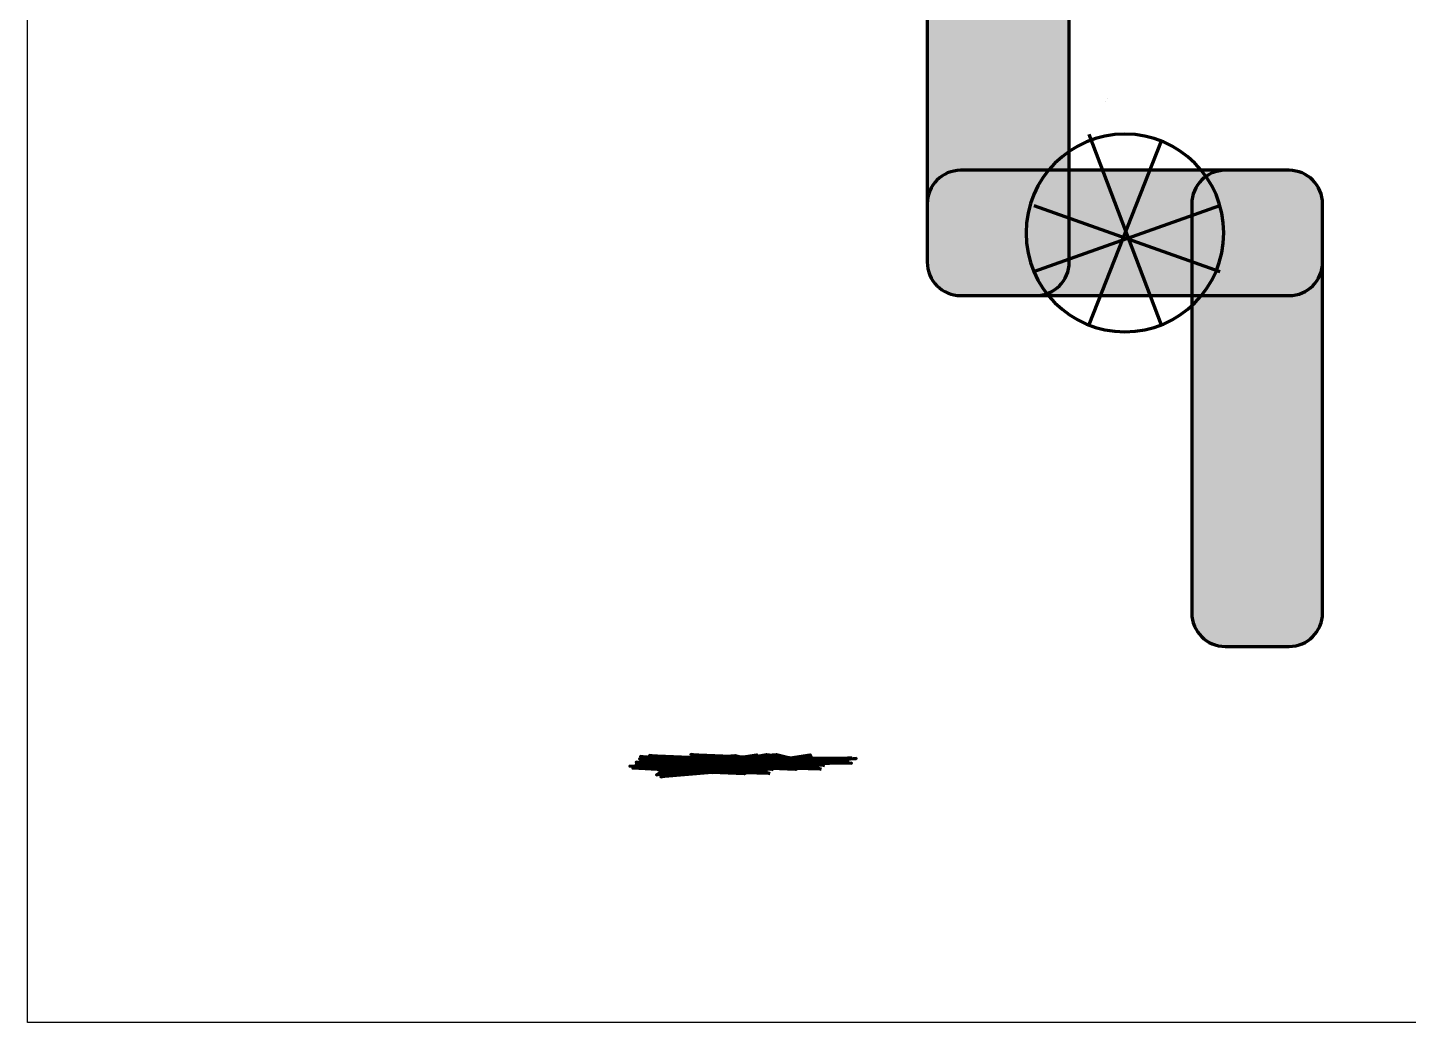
# Model space of a CAD drawing. Header units: inches. Extents: x -455 to 1024, y -792 to -26.
# Drawn here: x -336 to 159.8, y -792 to -434.7 of the extents above; entities that cross this region are included whole.
import ezdxf

# ---------------------------------------------------------------- set-up
doc = ezdxf.new("R2010")
doc.units = ezdxf.units.IN
doc.header["$MEASUREMENT"] = 0
for name, color, linetype in [('Box', 7, 'Continuous'), ('Hazard Design', 7, 'Continuous'), ('Layer 1', 7, 'Continuous')]:
    doc.layers.add(name, color=color, linetype=linetype)
picture_1 = doc.add_image_def('image1.png', size_in_pixel=(2720, 1532))

msp = doc.modelspace()

# ---------------------------------------------------------------- hatches: boundary and pattern name
at = {"layer": 'Box', "true_color": 0x939597}
h = msp.add_hatch(color=252, dxfattribs=at)
h.dxf.hatch_style = 2
edge = h.paths.add_edge_path()
edge.add_spline(control_points=[(26, -531), (26, -531), (-1, -531), (-1, -531), (-7.6, -531), (-13, -525.6), (-13, -519), (-13, -519), (-13, -216), (-13, -216), (-13, -209.4), (-7.6, -204), (-1, -204), (-1, -204), (26, -204), (26, -204), (32.6, -204), (38, -209.4), (38, -216), (38, -216), (38, -519), (38, -519), (38, -525.6), (32.6, -531), (26, -531)], knot_values=[0, 0, 0, 0, 1, 1, 1, 2, 2, 2, 3, 3, 3, 4, 4, 4, 5, 5, 5, 6, 6, 6, 7, 7, 7, 8, 8, 8, 8], degree=3, periodic=1)
h = msp.add_hatch(color=252, dxfattribs=at)
h.dxf.hatch_style = 2
edge = h.paths.add_edge_path()
edge.add_spline(control_points=[(117, -531), (117, -531), (-1, -531), (-1, -531), (-7.6, -531), (-13, -525.6), (-13, -519), (-13, -519), (-13, -498), (-13, -498), (-13, -491.4), (-7.6, -486), (-1, -486), (-1, -486), (117, -486), (117, -486), (123.6, -486), (129, -491.4), (129, -498), (129, -498), (129, -519), (129, -519), (129, -525.6), (123.6, -531), (117, -531)], knot_values=[0, 0, 0, 0, 1, 1, 1, 2, 2, 2, 3, 3, 3, 4, 4, 4, 5, 5, 5, 6, 6, 6, 7, 7, 7, 8, 8, 8, 8], degree=3, periodic=1)
h = msp.add_hatch(color=252, dxfattribs=at)
h.dxf.hatch_style = 2
edge = h.paths.add_edge_path()
edge.add_spline(control_points=[(117, -657), (117, -657), (94, -657), (94, -657), (87.4, -657), (82, -651.6), (82, -645), (82, -645), (82, -498), (82, -498), (82, -491.4), (87.4, -486), (94, -486), (94, -486), (117, -486), (117, -486), (123.6, -486), (129, -491.4), (129, -498), (129, -498), (129, -645), (129, -645), (129, -651.6), (123.6, -657), (117, -657)], knot_values=[0, 0, 0, 0, 1, 1, 1, 2, 2, 2, 3, 3, 3, 4, 4, 4, 5, 5, 5, 6, 6, 6, 7, 7, 7, 8, 8, 8, 8], degree=3, periodic=1)
at = {"layer": 'Box', "true_color": 0x404041}
h = msp.add_hatch(color=250, dxfattribs=at)
h.dxf.hatch_style = 2
h.paths.add_polyline_path([(-70.46, -701.82), (-89.1, -701.38), (-106.81, -702.35), (-104.32, -700.79), (-119.71, -699.94), (-99.53, -699.42), (-91.34, -697.92), (-81.36, -699.16), (-60.9, -699.08), (-74.91, -700.36)])
h = msp.add_hatch(color=250, dxfattribs=at)
h.dxf.hatch_style = 2
h.paths.add_polyline_path([(-70.46, -701.82), (-89.1, -701.38), (-106.81, -702.35), (-104.32, -700.79), (-119.71, -699.94), (-99.53, -699.42), (-91.34, -697.92), (-81.36, -699.16), (-60.9, -699.08), (-74.91, -700.36)])
h = msp.add_hatch(color=250, dxfattribs=at)
h.dxf.hatch_style = 2
h.paths.add_polyline_path([(-70.46, -701.82), (-89.1, -701.38), (-106.81, -702.35), (-104.32, -700.79), (-119.71, -699.94), (-99.53, -699.42), (-91.34, -697.92), (-81.36, -699.16), (-60.9, -699.08), (-74.91, -700.36)])
h = msp.add_hatch(color=250, dxfattribs=at)
h.dxf.hatch_style = 2
h.paths.add_polyline_path([(-69.46, -702.57), (-88.1, -702.12), (-105.81, -703.1), (-103.32, -701.54), (-118.71, -700.68), (-98.54, -700.17), (-90.34, -698.66), (-80.36, -699.9), (-59.9, -699.83), (-73.91, -701.11)])
h = msp.add_hatch(color=250, dxfattribs=at)
h.dxf.hatch_style = 2
h.paths.add_polyline_path([(-69.46, -702.57), (-88.1, -702.12), (-105.81, -703.1), (-103.32, -701.54), (-118.71, -700.68), (-98.54, -700.17), (-90.34, -698.66), (-80.36, -699.9), (-59.9, -699.83), (-73.91, -701.11)])
h = msp.add_hatch(color=250, dxfattribs=at)
h.dxf.hatch_style = 2
h.paths.add_polyline_path([(-69.46, -702.57), (-88.1, -702.12), (-105.81, -703.1), (-103.32, -701.54), (-118.71, -700.68), (-98.54, -700.17), (-90.34, -698.66), (-80.36, -699.9), (-59.9, -699.83), (-73.91, -701.11)])
h = msp.add_hatch(color=250, dxfattribs=at)
h.dxf.hatch_style = 2
h.paths.add_polyline_path([(-68.26, -700.43), (-86.9, -699.99), (-104.61, -700.96), (-102.12, -699.4), (-117.51, -698.55), (-97.34, -698.03), (-89.14, -696.53), (-79.16, -697.77), (-58.7, -697.69), (-72.71, -698.97)])
h = msp.add_hatch(color=250, dxfattribs=at)
h.dxf.hatch_style = 2
h.paths.add_polyline_path([(-68.26, -700.43), (-86.9, -699.99), (-104.61, -700.96), (-102.12, -699.4), (-117.51, -698.55), (-97.34, -698.03), (-89.14, -696.53), (-79.16, -697.77), (-58.7, -697.69), (-72.71, -698.97)])
h = msp.add_hatch(color=250, dxfattribs=at)
h.dxf.hatch_style = 2
h.paths.add_polyline_path([(-68.26, -700.43), (-86.9, -699.99), (-104.61, -700.96), (-102.12, -699.4), (-117.51, -698.55), (-97.34, -698.03), (-89.14, -696.53), (-79.16, -697.77), (-58.7, -697.69), (-72.71, -698.97)])
h = msp.add_hatch(color=250, dxfattribs=at)
h.dxf.hatch_style = 2
h.paths.add_polyline_path([(-68.25, -701.23), (-86.89, -700.78), (-104.6, -701.76), (-102.11, -700.2), (-117.5, -699.34), (-97.33, -698.83), (-89.13, -697.32), (-79.15, -698.56), (-58.69, -698.48), (-72.7, -699.77)])
h = msp.add_hatch(color=250, dxfattribs=at)
h.dxf.hatch_style = 2
h.paths.add_polyline_path([(-68.25, -701.23), (-86.89, -700.78), (-104.6, -701.76), (-102.11, -700.2), (-117.5, -699.34), (-97.33, -698.83), (-89.13, -697.32), (-79.15, -698.56), (-58.69, -698.48), (-72.7, -699.77)])
h = msp.add_hatch(color=250, dxfattribs=at)
h.dxf.hatch_style = 2
h.paths.add_polyline_path([(-68.25, -701.23), (-86.89, -700.78), (-104.6, -701.76), (-102.11, -700.2), (-117.5, -699.34), (-97.33, -698.83), (-89.13, -697.32), (-79.15, -698.56), (-58.69, -698.48), (-72.7, -699.77)])
h = msp.add_hatch(color=250, dxfattribs=at)
h.dxf.hatch_style = 2
h.paths.add_polyline_path([(-72.73, -702.3), (-89.71, -700.65), (-108.39, -700.39), (-103.18, -699.11), (-116.33, -697.31), (-96.13, -698.16), (-85.57, -697.32), (-78.3, -699.12), (-58.62, -700.4), (-74.33, -700.66)])
h = msp.add_hatch(color=250, dxfattribs=at)
h.dxf.hatch_style = 2
h.paths.add_polyline_path([(-72.73, -702.3), (-89.71, -700.65), (-108.39, -700.39), (-103.18, -699.11), (-116.33, -697.31), (-96.13, -698.16), (-85.57, -697.32), (-78.3, -699.12), (-58.62, -700.4), (-74.33, -700.66)])
h = msp.add_hatch(color=250, dxfattribs=at)
h.dxf.hatch_style = 2
h.paths.add_polyline_path([(-72.73, -702.3), (-89.71, -700.65), (-108.39, -700.39), (-103.18, -699.11), (-116.33, -697.31), (-96.13, -698.16), (-85.57, -697.32), (-78.3, -699.12), (-58.62, -700.4), (-74.33, -700.66)])
h = msp.add_hatch(color=250, dxfattribs=at)
h.dxf.hatch_style = 2
h.paths.add_polyline_path([(-72.33, -701.54), (-89.31, -699.9), (-108, -699.63), (-102.78, -698.36), (-115.93, -696.56), (-95.73, -697.41), (-85.17, -696.56), (-77.9, -698.36), (-58.22, -699.64), (-73.93, -699.9)])
h = msp.add_hatch(color=250, dxfattribs=at)
h.dxf.hatch_style = 2
h.paths.add_polyline_path([(-72.33, -701.54), (-89.31, -699.9), (-108, -699.63), (-102.78, -698.36), (-115.93, -696.56), (-95.73, -697.41), (-85.17, -696.56), (-77.9, -698.36), (-58.22, -699.64), (-73.93, -699.9)])
h = msp.add_hatch(color=250, dxfattribs=at)
h.dxf.hatch_style = 2
h.paths.add_polyline_path([(-72.33, -701.54), (-89.31, -699.9), (-108, -699.63), (-102.78, -698.36), (-115.93, -696.56), (-95.73, -697.41), (-85.17, -696.56), (-77.9, -698.36), (-58.22, -699.64), (-73.93, -699.9)])
h = msp.add_hatch(color=250, dxfattribs=at)
h.dxf.hatch_style = 2
h.paths.add_polyline_path([(-69.14, -701.14), (-86.12, -699.5), (-104.81, -699.23), (-99.59, -697.96), (-112.74, -696.15), (-92.54, -697.01), (-81.98, -696.16), (-74.71, -697.96), (-55.04, -699.24), (-70.74, -699.5)])
h = msp.add_hatch(color=250, dxfattribs=at)
h.dxf.hatch_style = 2
h.paths.add_polyline_path([(-69.14, -701.14), (-86.12, -699.5), (-104.81, -699.23), (-99.59, -697.96), (-112.74, -696.15), (-92.54, -697.01), (-81.98, -696.16), (-74.71, -697.96), (-55.04, -699.24), (-70.74, -699.5)])
h = msp.add_hatch(color=250, dxfattribs=at)
h.dxf.hatch_style = 2
h.paths.add_polyline_path([(-69.14, -701.14), (-86.12, -699.5), (-104.81, -699.23), (-99.59, -697.96), (-112.74, -696.15), (-92.54, -697.01), (-81.98, -696.16), (-74.71, -697.96), (-55.04, -699.24), (-70.74, -699.5)])
h = msp.add_hatch(color=250, dxfattribs=at)
h.dxf.hatch_style = 2
h.paths.add_polyline_path([(-106.97, -699.76), (-89.16, -698.84), (-75.02, -696.64), (-74.19, -698.29), (-58.51, -697.99), (-75.81, -699.93), (-80.26, -701.94), (-91.78, -701.49), (-110.21, -703.04), (-100.03, -700.82)])
h = msp.add_hatch(color=250, dxfattribs=at)
h.dxf.hatch_style = 2
h.paths.add_polyline_path([(-106.97, -699.76), (-89.16, -698.84), (-75.02, -696.64), (-74.19, -698.29), (-58.51, -697.99), (-75.81, -699.93), (-80.26, -701.94), (-91.78, -701.49), (-110.21, -703.04), (-100.03, -700.82)])
h = msp.add_hatch(color=250, dxfattribs=at)
h.dxf.hatch_style = 2
h.paths.add_polyline_path([(-106.97, -699.76), (-89.16, -698.84), (-75.02, -696.64), (-74.19, -698.29), (-58.51, -697.99), (-75.81, -699.93), (-80.26, -701.94), (-91.78, -701.49), (-110.21, -703.04), (-100.03, -700.82)])
h = msp.add_hatch(color=250, dxfattribs=at)
h.dxf.hatch_style = 2
h.paths.add_polyline_path([(-106.14, -699.04), (-88.33, -698.12), (-74.19, -695.92), (-73.36, -697.57), (-57.69, -697.27), (-74.98, -699.21), (-79.43, -701.22), (-90.95, -700.77), (-109.38, -702.32), (-99.21, -700.1)])
h = msp.add_hatch(color=250, dxfattribs=at)
h.dxf.hatch_style = 2
h.paths.add_polyline_path([(-106.14, -699.04), (-88.33, -698.12), (-74.19, -695.92), (-73.36, -697.57), (-57.69, -697.27), (-74.98, -699.21), (-79.43, -701.22), (-90.95, -700.77), (-109.38, -702.32), (-99.21, -700.1)])
h = msp.add_hatch(color=250, dxfattribs=at)
h.dxf.hatch_style = 2
h.paths.add_polyline_path([(-106.14, -699.04), (-88.33, -698.12), (-74.19, -695.92), (-73.36, -697.57), (-57.69, -697.27), (-74.98, -699.21), (-79.43, -701.22), (-90.95, -700.77), (-109.38, -702.32), (-99.21, -700.1)])
h = msp.add_hatch(color=250, dxfattribs=at)
h.dxf.hatch_style = 2
h.paths.add_polyline_path([(-105.38, -700.51), (-87.57, -699.59), (-73.43, -697.39), (-72.6, -699.04), (-56.93, -698.74), (-74.22, -700.68), (-78.68, -702.69), (-90.2, -702.24), (-108.62, -703.79), (-98.45, -701.57)])
h = msp.add_hatch(color=250, dxfattribs=at)
h.dxf.hatch_style = 2
h.paths.add_polyline_path([(-105.38, -700.51), (-87.57, -699.59), (-73.43, -697.39), (-72.6, -699.04), (-56.93, -698.74), (-74.22, -700.68), (-78.68, -702.69), (-90.2, -702.24), (-108.62, -703.79), (-98.45, -701.57)])
h = msp.add_hatch(color=250, dxfattribs=at)
h.dxf.hatch_style = 2
h.paths.add_polyline_path([(-105.38, -700.51), (-87.57, -699.59), (-73.43, -697.39), (-72.6, -699.04), (-56.93, -698.74), (-74.22, -700.68), (-78.68, -702.69), (-90.2, -702.24), (-108.62, -703.79), (-98.45, -701.57)])
h = msp.add_hatch(color=250, dxfattribs=at)
h.dxf.hatch_style = 2
h.paths.add_polyline_path([(-52.04, -700.32), (-70.67, -699.87), (-88.38, -700.85), (-85.89, -699.29), (-101.28, -698.44), (-81.11, -697.92), (-72.91, -696.41), (-62.93, -697.65), (-42.47, -697.58), (-56.48, -698.86)])
h = msp.add_hatch(color=250, dxfattribs=at)
h.dxf.hatch_style = 2
h.paths.add_polyline_path([(-52.04, -700.32), (-70.67, -699.87), (-88.38, -700.85), (-85.89, -699.29), (-101.28, -698.44), (-81.11, -697.92), (-72.91, -696.41), (-62.93, -697.65), (-42.47, -697.58), (-56.48, -698.86)])
h = msp.add_hatch(color=250, dxfattribs=at)
h.dxf.hatch_style = 2
h.paths.add_polyline_path([(-52.04, -700.32), (-70.67, -699.87), (-88.38, -700.85), (-85.89, -699.29), (-101.28, -698.44), (-81.11, -697.92), (-72.91, -696.41), (-62.93, -697.65), (-42.47, -697.58), (-56.48, -698.86)])
h = msp.add_hatch(color=250, dxfattribs=at)
h.dxf.hatch_style = 2
h.paths.add_polyline_path([(-51.04, -701.07), (-69.67, -700.62), (-87.38, -701.6), (-84.89, -700.04), (-100.28, -699.18), (-80.11, -698.67), (-71.91, -697.16), (-61.94, -698.4), (-41.47, -698.32), (-55.48, -699.61)])
h = msp.add_hatch(color=250, dxfattribs=at)
h.dxf.hatch_style = 2
h.paths.add_polyline_path([(-51.04, -701.07), (-69.67, -700.62), (-87.38, -701.6), (-84.89, -700.04), (-100.28, -699.18), (-80.11, -698.67), (-71.91, -697.16), (-61.94, -698.4), (-41.47, -698.32), (-55.48, -699.61)])
h = msp.add_hatch(color=250, dxfattribs=at)
h.dxf.hatch_style = 2
h.paths.add_polyline_path([(-51.04, -701.07), (-69.67, -700.62), (-87.38, -701.6), (-84.89, -700.04), (-100.28, -699.18), (-80.11, -698.67), (-71.91, -697.16), (-61.94, -698.4), (-41.47, -698.32), (-55.48, -699.61)])
h = msp.add_hatch(color=250, dxfattribs=at)
h.dxf.hatch_style = 2
h.paths.add_polyline_path([(-49.83, -699.73), (-68.46, -699.28), (-86.17, -700.26), (-83.68, -698.7), (-99.07, -697.84), (-78.9, -697.33), (-70.7, -695.82), (-60.72, -697.06), (-40.26, -696.98), (-54.27, -698.27)])
h = msp.add_hatch(color=250, dxfattribs=at)
h.dxf.hatch_style = 2
h.paths.add_polyline_path([(-49.83, -699.73), (-68.46, -699.28), (-86.17, -700.26), (-83.68, -698.7), (-99.07, -697.84), (-78.9, -697.33), (-70.7, -695.82), (-60.72, -697.06), (-40.26, -696.98), (-54.27, -698.27)])
h = msp.add_hatch(color=250, dxfattribs=at)
h.dxf.hatch_style = 2
h.paths.add_polyline_path([(-49.83, -699.73), (-68.46, -699.28), (-86.17, -700.26), (-83.68, -698.7), (-99.07, -697.84), (-78.9, -697.33), (-70.7, -695.82), (-60.72, -697.06), (-40.26, -696.98), (-54.27, -698.27)])
h = msp.add_hatch(color=250, dxfattribs=at)
h.dxf.hatch_style = 2
h.paths.add_polyline_path([(-54.3, -700.79), (-71.28, -699.15), (-89.97, -698.89), (-84.75, -697.61), (-97.9, -695.81), (-77.7, -696.66), (-67.14, -695.81), (-59.87, -697.62), (-40.2, -698.9), (-55.9, -699.16)])
h = msp.add_hatch(color=250, dxfattribs=at)
h.dxf.hatch_style = 2
h.paths.add_polyline_path([(-54.3, -700.79), (-71.28, -699.15), (-89.97, -698.89), (-84.75, -697.61), (-97.9, -695.81), (-77.7, -696.66), (-67.14, -695.81), (-59.87, -697.62), (-40.2, -698.9), (-55.9, -699.16)])
h = msp.add_hatch(color=250, dxfattribs=at)
h.dxf.hatch_style = 2
h.paths.add_polyline_path([(-54.3, -700.79), (-71.28, -699.15), (-89.97, -698.89), (-84.75, -697.61), (-97.9, -695.81), (-77.7, -696.66), (-67.14, -695.81), (-59.87, -697.62), (-40.2, -698.9), (-55.9, -699.16)])
h = msp.add_hatch(color=250, dxfattribs=at)
h.dxf.hatch_style = 2
h.paths.add_polyline_path([(-86.95, -699.01), (-69.15, -698.09), (-55, -695.89), (-54.17, -697.54), (-38.5, -697.23), (-55.79, -699.18), (-60.25, -701.19), (-71.77, -700.74), (-90.19, -702.29), (-80.02, -700.06)])
h = msp.add_hatch(color=250, dxfattribs=at)
h.dxf.hatch_style = 2
h.paths.add_polyline_path([(-86.95, -699.01), (-69.15, -698.09), (-55, -695.89), (-54.17, -697.54), (-38.5, -697.23), (-55.79, -699.18), (-60.25, -701.19), (-71.77, -700.74), (-90.19, -702.29), (-80.02, -700.06)])
h = msp.add_hatch(color=250, dxfattribs=at)
h.dxf.hatch_style = 2
h.paths.add_polyline_path([(-86.95, -699.01), (-69.15, -698.09), (-55, -695.89), (-54.17, -697.54), (-38.5, -697.23), (-55.79, -699.18), (-60.25, -701.19), (-71.77, -700.74), (-90.19, -702.29), (-80.02, -700.06)])

# ---------------------------------------------------------------- linework, layer by layer
at = {"layer": 'Box', "color": 250, "lineweight": 158, "true_color": 0x231f20}
for points in [[(45, -473), (71, -541.53)], [(71, -475.47), (45, -541.53)], [(25.28, -522.29), (92.11, -498.68)], [(25.28, -498.68), (92.11, -522.29)]]:
    msp.add_lwpolyline(points, dxfattribs=at)
at = {"layer": 'Box', "color": 250, "lineweight": 106, "true_color": 0x404041}
for points in [[(-70.46, -701.82), (-89.1, -701.38), (-106.81, -702.35), (-104.32, -700.79), (-119.71, -699.94), (-99.53, -699.42), (-91.34, -697.92), (-81.36, -699.16), (-60.9, -699.08), (-74.91, -700.36), (-70.46, -701.82)], [(-70.46, -701.82), (-89.1, -701.38), (-106.81, -702.35), (-104.32, -700.79), (-119.71, -699.94), (-99.53, -699.42), (-91.34, -697.92), (-81.36, -699.16), (-60.9, -699.08), (-74.91, -700.36), (-70.46, -701.82)], [(-70.46, -701.82), (-89.1, -701.38), (-106.81, -702.35), (-104.32, -700.79), (-119.71, -699.94), (-99.53, -699.42), (-91.34, -697.92), (-81.36, -699.16), (-60.9, -699.08), (-74.91, -700.36), (-70.46, -701.82)], [(-69.46, -702.57), (-88.1, -702.12), (-105.81, -703.1), (-103.32, -701.54), (-118.71, -700.68), (-98.54, -700.17), (-90.34, -698.66), (-80.36, -699.9), (-59.9, -699.83), (-73.91, -701.11), (-69.46, -702.57)], [(-69.46, -702.57), (-88.1, -702.12), (-105.81, -703.1), (-103.32, -701.54), (-118.71, -700.68), (-98.54, -700.17), (-90.34, -698.66), (-80.36, -699.9), (-59.9, -699.83), (-73.91, -701.11), (-69.46, -702.57)], [(-69.46, -702.57), (-88.1, -702.12), (-105.81, -703.1), (-103.32, -701.54), (-118.71, -700.68), (-98.54, -700.17), (-90.34, -698.66), (-80.36, -699.9), (-59.9, -699.83), (-73.91, -701.11), (-69.46, -702.57)], [(-68.26, -700.43), (-86.9, -699.99), (-104.61, -700.96), (-102.12, -699.4), (-117.51, -698.55), (-97.34, -698.03), (-89.14, -696.53), (-79.16, -697.77), (-58.7, -697.69), (-72.71, -698.97), (-68.26, -700.43)], [(-68.26, -700.43), (-86.9, -699.99), (-104.61, -700.96), (-102.12, -699.4), (-117.51, -698.55), (-97.34, -698.03), (-89.14, -696.53), (-79.16, -697.77), (-58.7, -697.69), (-72.71, -698.97), (-68.26, -700.43)], [(-68.26, -700.43), (-86.9, -699.99), (-104.61, -700.96), (-102.12, -699.4), (-117.51, -698.55), (-97.34, -698.03), (-89.14, -696.53), (-79.16, -697.77), (-58.7, -697.69), (-72.71, -698.97), (-68.26, -700.43)], [(-68.25, -701.23), (-86.89, -700.78), (-104.6, -701.76), (-102.11, -700.2), (-117.5, -699.34), (-97.33, -698.83), (-89.13, -697.32), (-79.15, -698.56), (-58.69, -698.48), (-72.7, -699.77), (-68.25, -701.23)], [(-68.25, -701.23), (-86.89, -700.78), (-104.6, -701.76), (-102.11, -700.2), (-117.5, -699.34), (-97.33, -698.83), (-89.13, -697.32), (-79.15, -698.56), (-58.69, -698.48), (-72.7, -699.77), (-68.25, -701.23)], [(-68.25, -701.23), (-86.89, -700.78), (-104.6, -701.76), (-102.11, -700.2), (-117.5, -699.34), (-97.33, -698.83), (-89.13, -697.32), (-79.15, -698.56), (-58.69, -698.48), (-72.7, -699.77), (-68.25, -701.23)], [(-72.73, -702.3), (-89.71, -700.65), (-108.39, -700.39), (-103.18, -699.11), (-116.33, -697.31), (-96.13, -698.16), (-85.57, -697.32), (-78.3, -699.12), (-58.62, -700.4), (-74.33, -700.66), (-72.73, -702.3)], [(-72.73, -702.3), (-89.71, -700.65), (-108.39, -700.39), (-103.18, -699.11), (-116.33, -697.31), (-96.13, -698.16), (-85.57, -697.32), (-78.3, -699.12), (-58.62, -700.4), (-74.33, -700.66), (-72.73, -702.3)], [(-72.73, -702.3), (-89.71, -700.65), (-108.39, -700.39), (-103.18, -699.11), (-116.33, -697.31), (-96.13, -698.16), (-85.57, -697.32), (-78.3, -699.12), (-58.62, -700.4), (-74.33, -700.66), (-72.73, -702.3)], [(-72.33, -701.54), (-89.31, -699.9), (-108, -699.63), (-102.78, -698.36), (-115.93, -696.56), (-95.73, -697.41), (-85.17, -696.56), (-77.9, -698.36), (-58.22, -699.64), (-73.93, -699.9), (-72.33, -701.54)], [(-72.33, -701.54), (-89.31, -699.9), (-108, -699.63), (-102.78, -698.36), (-115.93, -696.56), (-95.73, -697.41), (-85.17, -696.56), (-77.9, -698.36), (-58.22, -699.64), (-73.93, -699.9), (-72.33, -701.54)], [(-72.33, -701.54), (-89.31, -699.9), (-108, -699.63), (-102.78, -698.36), (-115.93, -696.56), (-95.73, -697.41), (-85.17, -696.56), (-77.9, -698.36), (-58.22, -699.64), (-73.93, -699.9), (-72.33, -701.54)], [(-69.14, -701.14), (-86.12, -699.5), (-104.81, -699.23), (-99.59, -697.96), (-112.74, -696.15), (-92.54, -697.01), (-81.98, -696.16), (-74.71, -697.96), (-55.04, -699.24), (-70.74, -699.5), (-69.14, -701.14)], [(-69.14, -701.14), (-86.12, -699.5), (-104.81, -699.23), (-99.59, -697.96), (-112.74, -696.15), (-92.54, -697.01), (-81.98, -696.16), (-74.71, -697.96), (-55.04, -699.24), (-70.74, -699.5), (-69.14, -701.14)], [(-69.14, -701.14), (-86.12, -699.5), (-104.81, -699.23), (-99.59, -697.96), (-112.74, -696.15), (-92.54, -697.01), (-81.98, -696.16), (-74.71, -697.96), (-55.04, -699.24), (-70.74, -699.5), (-69.14, -701.14)], [(-106.97, -699.76), (-89.16, -698.84), (-75.02, -696.64), (-74.19, -698.29), (-58.51, -697.99), (-75.81, -699.93), (-80.26, -701.94), (-91.78, -701.49), (-110.21, -703.04), (-100.03, -700.82), (-106.97, -699.76)], [(-106.97, -699.76), (-89.16, -698.84), (-75.02, -696.64), (-74.19, -698.29), (-58.51, -697.99), (-75.81, -699.93), (-80.26, -701.94), (-91.78, -701.49), (-110.21, -703.04), (-100.03, -700.82), (-106.97, -699.76)], [(-106.97, -699.76), (-89.16, -698.84), (-75.02, -696.64), (-74.19, -698.29), (-58.51, -697.99), (-75.81, -699.93), (-80.26, -701.94), (-91.78, -701.49), (-110.21, -703.04), (-100.03, -700.82), (-106.97, -699.76)], [(-106.14, -699.04), (-88.33, -698.12), (-74.19, -695.92), (-73.36, -697.57), (-57.69, -697.27), (-74.98, -699.21), (-79.43, -701.22), (-90.95, -700.77), (-109.38, -702.32), (-99.21, -700.1), (-106.14, -699.04)], [(-106.14, -699.04), (-88.33, -698.12), (-74.19, -695.92), (-73.36, -697.57), (-57.69, -697.27), (-74.98, -699.21), (-79.43, -701.22), (-90.95, -700.77), (-109.38, -702.32), (-99.21, -700.1), (-106.14, -699.04)], [(-106.14, -699.04), (-88.33, -698.12), (-74.19, -695.92), (-73.36, -697.57), (-57.69, -697.27), (-74.98, -699.21), (-79.43, -701.22), (-90.95, -700.77), (-109.38, -702.32), (-99.21, -700.1), (-106.14, -699.04)], [(-105.38, -700.51), (-87.57, -699.59), (-73.43, -697.39), (-72.6, -699.04), (-56.93, -698.74), (-74.22, -700.68), (-78.68, -702.69), (-90.2, -702.24), (-108.62, -703.79), (-98.45, -701.57), (-105.38, -700.51)], [(-105.38, -700.51), (-87.57, -699.59), (-73.43, -697.39), (-72.6, -699.04), (-56.93, -698.74), (-74.22, -700.68), (-78.68, -702.69), (-90.2, -702.24), (-108.62, -703.79), (-98.45, -701.57), (-105.38, -700.51)], [(-105.38, -700.51), (-87.57, -699.59), (-73.43, -697.39), (-72.6, -699.04), (-56.93, -698.74), (-74.22, -700.68), (-78.68, -702.69), (-90.2, -702.24), (-108.62, -703.79), (-98.45, -701.57), (-105.38, -700.51)], [(-52.04, -700.32), (-70.67, -699.87), (-88.38, -700.85), (-85.89, -699.29), (-101.28, -698.44), (-81.11, -697.92), (-72.91, -696.41), (-62.93, -697.65), (-42.47, -697.58), (-56.48, -698.86), (-52.04, -700.32)], [(-52.04, -700.32), (-70.67, -699.87), (-88.38, -700.85), (-85.89, -699.29), (-101.28, -698.44), (-81.11, -697.92), (-72.91, -696.41), (-62.93, -697.65), (-42.47, -697.58), (-56.48, -698.86), (-52.04, -700.32)], [(-52.04, -700.32), (-70.67, -699.87), (-88.38, -700.85), (-85.89, -699.29), (-101.28, -698.44), (-81.11, -697.92), (-72.91, -696.41), (-62.93, -697.65), (-42.47, -697.58), (-56.48, -698.86), (-52.04, -700.32)], [(-51.04, -701.07), (-69.67, -700.62), (-87.38, -701.6), (-84.89, -700.04), (-100.28, -699.18), (-80.11, -698.67), (-71.91, -697.16), (-61.94, -698.4), (-41.47, -698.32), (-55.48, -699.61), (-51.04, -701.07)], [(-51.04, -701.07), (-69.67, -700.62), (-87.38, -701.6), (-84.89, -700.04), (-100.28, -699.18), (-80.11, -698.67), (-71.91, -697.16), (-61.94, -698.4), (-41.47, -698.32), (-55.48, -699.61), (-51.04, -701.07)], [(-51.04, -701.07), (-69.67, -700.62), (-87.38, -701.6), (-84.89, -700.04), (-100.28, -699.18), (-80.11, -698.67), (-71.91, -697.16), (-61.94, -698.4), (-41.47, -698.32), (-55.48, -699.61), (-51.04, -701.07)], [(-49.83, -699.73), (-68.46, -699.28), (-86.17, -700.26), (-83.68, -698.7), (-99.07, -697.84), (-78.9, -697.33), (-70.7, -695.82), (-60.72, -697.06), (-40.26, -696.98), (-54.27, -698.27), (-49.83, -699.73)], [(-49.83, -699.73), (-68.46, -699.28), (-86.17, -700.26), (-83.68, -698.7), (-99.07, -697.84), (-78.9, -697.33), (-70.7, -695.82), (-60.72, -697.06), (-40.26, -696.98), (-54.27, -698.27), (-49.83, -699.73)], [(-49.83, -699.73), (-68.46, -699.28), (-86.17, -700.26), (-83.68, -698.7), (-99.07, -697.84), (-78.9, -697.33), (-70.7, -695.82), (-60.72, -697.06), (-40.26, -696.98), (-54.27, -698.27), (-49.83, -699.73)], [(-54.3, -700.79), (-71.28, -699.15), (-89.97, -698.89), (-84.75, -697.61), (-97.9, -695.81), (-77.7, -696.66), (-67.14, -695.81), (-59.87, -697.62), (-40.2, -698.9), (-55.9, -699.16), (-54.3, -700.79)], [(-54.3, -700.79), (-71.28, -699.15), (-89.97, -698.89), (-84.75, -697.61), (-97.9, -695.81), (-77.7, -696.66), (-67.14, -695.81), (-59.87, -697.62), (-40.2, -698.9), (-55.9, -699.16), (-54.3, -700.79)], [(-54.3, -700.79), (-71.28, -699.15), (-89.97, -698.89), (-84.75, -697.61), (-97.9, -695.81), (-77.7, -696.66), (-67.14, -695.81), (-59.87, -697.62), (-40.2, -698.9), (-55.9, -699.16), (-54.3, -700.79)], [(-86.95, -699.01), (-69.15, -698.09), (-55, -695.89), (-54.17, -697.54), (-38.5, -697.23), (-55.79, -699.18), (-60.25, -701.19), (-71.77, -700.74), (-90.19, -702.29), (-80.02, -700.06), (-86.95, -699.01)], [(-86.95, -699.01), (-69.15, -698.09), (-55, -695.89), (-54.17, -697.54), (-38.5, -697.23), (-55.79, -699.18), (-60.25, -701.19), (-71.77, -700.74), (-90.19, -702.29), (-80.02, -700.06), (-86.95, -699.01)], [(-86.95, -699.01), (-69.15, -698.09), (-55, -695.89), (-54.17, -697.54), (-38.5, -697.23), (-55.79, -699.18), (-60.25, -701.19), (-71.77, -700.74), (-90.19, -702.29), (-80.02, -700.06), (-86.95, -699.01)]]:
    msp.add_lwpolyline(points, dxfattribs=at)
at = {"layer": 'Box', "color": 252, "lineweight": 211, "true_color": 0x939597}
for points in [[(26, -531), (26, -531), (-1, -531), (-1, -531), (-7.6, -531), (-13, -525.6), (-13, -519), (-13, -519), (-13, -216), (-13, -216), (-13, -209.4), (-7.6, -204), (-1, -204), (-1, -204), (26, -204), (26, -204), (32.6, -204), (38, -209.4), (38, -216), (38, -216), (38, -519), (38, -519), (38, -525.6), (32.6, -531), (26, -531)], [(117, -531), (117, -531), (-1, -531), (-1, -531), (-7.6, -531), (-13, -525.6), (-13, -519), (-13, -519), (-13, -498), (-13, -498), (-13, -491.4), (-7.6, -486), (-1, -486), (-1, -486), (117, -486), (117, -486), (123.6, -486), (129, -491.4), (129, -498), (129, -498), (129, -519), (129, -519), (129, -525.6), (123.6, -531), (117, -531)], [(117, -657), (117, -657), (94, -657), (94, -657), (87.4, -657), (82, -651.6), (82, -645), (82, -645), (82, -498), (82, -498), (82, -491.4), (87.4, -486), (94, -486), (94, -486), (117, -486), (117, -486), (123.6, -486), (129, -491.4), (129, -498), (129, -498), (129, -645), (129, -645), (129, -651.6), (123.6, -657), (117, -657)]]:
    msp.add_open_spline(points, degree=3, knots=[0, 0, 0, 0, 1, 1, 1, 2, 2, 2, 3, 3, 3, 4, 4, 4, 5, 5, 5, 6, 6, 6, 7, 7, 7, 8, 8, 8, 8], dxfattribs=at)
at = {"layer": 'Box', "color": 250, "lineweight": 158, "true_color": 0x231f20}
msp.add_open_spline([(93.5, -508.5), (93.5, -528.11), (77.61, -544), (58, -544), (38.39, -544), (22.5, -528.11), (22.5, -508.5), (22.5, -488.89), (38.39, -473), (58, -473), (77.61, -473), (93.5, -488.89), (93.5, -508.5)], degree=3, knots=[0, 0, 0, 0, 1, 1, 1, 2, 2, 2, 3, 3, 3, 4, 4, 4, 4], dxfattribs=at)
at = {"layer": 'Hazard Design', "color": 141, "lineweight": 158, "true_color": 0x6dcff6}
for points in [[(51.64, -460.06), (51.64, -460.06)], [(51.04, -461.3), (51.04, -461.3)]]:
    msp.add_lwpolyline(points, dxfattribs=at)

# ---------------------------------------------------------------- pictures from other files: only their frames are drawn
at = {"layer": 'Layer 1'}
image = msp.add_image(picture_1, insert=(-336, -792), size_in_units=(1360, 766), dxfattribs=at)

doc.saveas('drawing.dxf')
